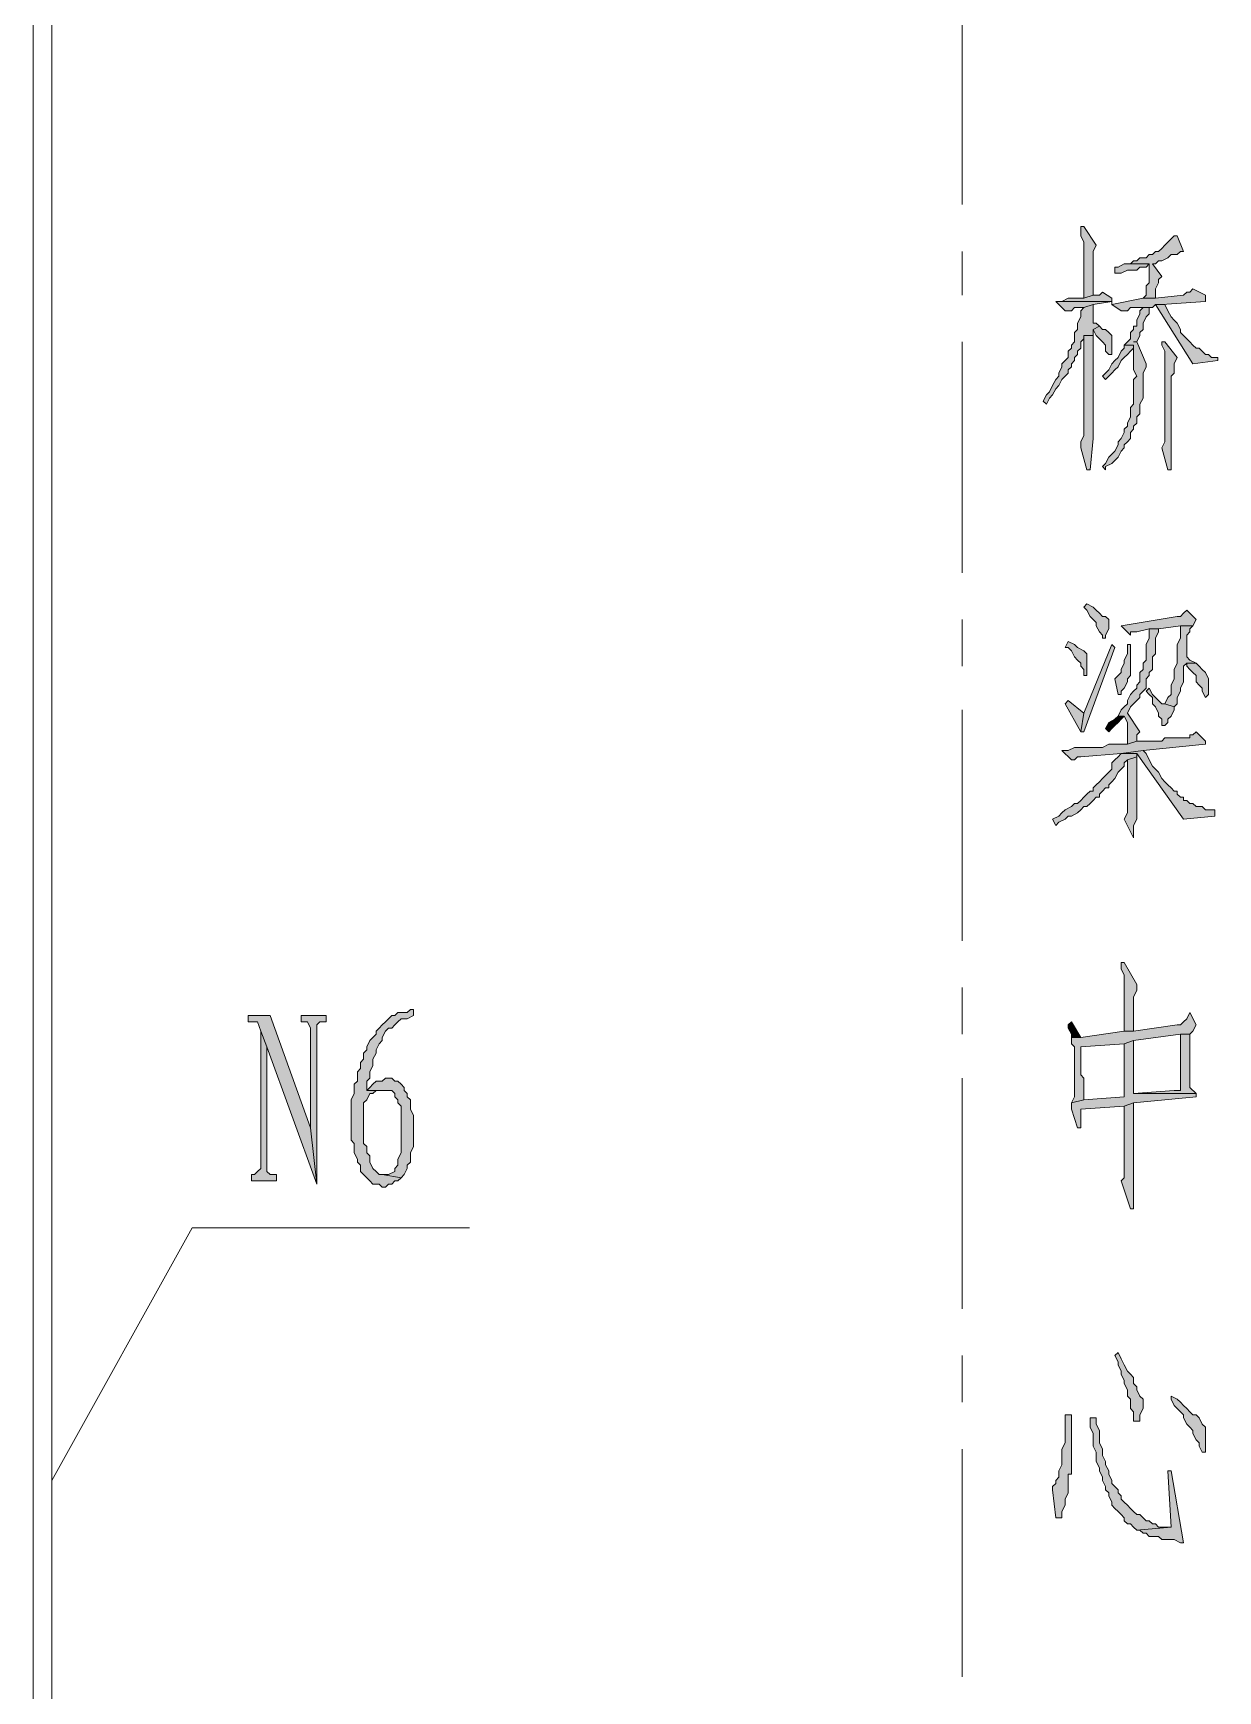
# Model space of a CAD drawing. Header units: inches. Extents: x 20 to 409, y 5 to 283.
# Drawn here: x 373.6 to 389.69, y 205.65 to 228.15 of the extents above; entities that cross this region are included whole.
import ezdxf

# ---------------------------------------------------------------- set-up
doc = ezdxf.new("R2010")
doc.units = ezdxf.units.IN
doc.header["$MEASUREMENT"] = 0
doc.layers.add('C00-00-00', color=7, linetype='Continuous')

msp = doc.modelspace()

# ---------------------------------------------------------------- hatches: boundary and pattern name
at = {"layer": 'C00-00-00'}
h = msp.add_hatch(color=0, dxfattribs=at)
h.dxf.hatch_style = 2
h.paths.add_polyline_path([(387.867, 225.527), (387.825, 225.527), (387.825, 225.4), (387.867, 225.316), (387.867, 224.554), (387.994, 224.596), (387.994, 224.808), (387.994, 224.85), (387.994, 225.189), (388.036, 225.273)])
h = msp.add_hatch(color=0, dxfattribs=at)
h.dxf.hatch_style = 2
h.paths.add_polyline_path([(389.137, 225.4), (389.095, 225.4), (389.052, 225.358), (389.01, 225.316), (388.968, 225.273), (388.925, 225.231), (388.883, 225.189), (388.841, 225.189), (388.798, 225.146), (388.756, 225.146), (388.714, 225.104), (388.629, 225.104), (388.587, 225.062), (388.544, 225.062), (388.502, 225.019), (388.417, 225.019), (388.756, 225.019), (388.756, 224.765), (388.714, 224.723), (388.714, 224.681), (388.714, 224.638), (388.714, 224.596), (388.671, 224.554), (388.841, 224.554), (388.841, 224.596), (388.841, 224.681), (388.883, 224.765), (388.883, 224.808), (388.925, 224.85), (388.798, 225.019), (388.841, 225.019), (388.883, 225.062), (388.925, 225.062), (389.01, 225.104), (389.052, 225.146), (389.137, 225.146), (389.179, 225.189), (389.222, 225.189)])
h = msp.add_hatch(color=0, dxfattribs=at)
h.dxf.hatch_style = 2
h.paths.add_polyline_path([(388.417, 225.019), (388.333, 224.977), (388.29, 224.977), (388.29, 224.892), (388.375, 224.892), (388.46, 224.935), (388.587, 224.935), (388.629, 224.977), (388.714, 224.977), (388.756, 225.019)])
h = msp.add_hatch(color=0, dxfattribs=at)
h.dxf.hatch_style = 2
h.paths.add_polyline_path([(388.121, 224.638), (388.079, 224.596), (387.994, 224.596), (387.867, 224.554), (387.655, 224.554), (387.571, 224.511), (387.486, 224.511), (388.248, 224.511), (388.248, 224.469), (388.248, 224.554)])
h = msp.add_hatch(color=0, dxfattribs=at)
h.dxf.hatch_style = 2
h.paths.add_polyline_path([(389.349, 224.681), (389.306, 224.638), (389.264, 224.638), (389.222, 224.596), (388.841, 224.554), (388.671, 224.554), (388.248, 224.469), (388.375, 224.384), (388.46, 224.384), (388.502, 224.427), (388.798, 224.427), (388.841, 224.469), (388.968, 224.469), (388.925, 224.469), (389.518, 224.511), (389.518, 224.596)])
h = msp.add_hatch(color=0, dxfattribs=at)
h.dxf.hatch_style = 2
h.paths.add_polyline_path([(387.994, 224.469), (387.867, 224.427), (387.825, 224.384), (387.825, 224.3), (387.782, 224.215), (387.782, 224.13), (387.74, 224.088), (387.74, 223.961), (387.698, 223.919), (387.698, 223.876), (387.655, 223.834), (387.655, 223.749), (387.613, 223.707), (387.571, 223.665), (387.571, 223.622), (387.528, 223.538), (387.528, 223.495), (387.486, 223.453), (387.444, 223.368), (387.401, 223.284), (387.359, 223.241), (387.317, 223.157), (387.359, 223.114), (387.401, 223.199), (387.444, 223.241), (387.486, 223.326), (387.528, 223.368), (387.571, 223.453), (387.613, 223.495), (387.655, 223.538), (387.655, 223.58), (387.698, 223.622), (387.698, 223.665), (387.74, 223.707), (387.74, 223.749), (387.782, 223.792), (387.782, 223.834), (387.825, 223.876), (387.825, 223.961), (387.867, 224.003), (387.867, 224.046), (387.994, 224.046), (387.994, 224.13), (388.079, 224.173), (388.036, 224.215), (387.994, 224.215), (387.994, 224.257)])
h = msp.add_hatch(color=0, dxfattribs=at)
h.dxf.hatch_style = 2
h.paths.add_polyline_path([(387.486, 224.511), (387.613, 224.384), (387.698, 224.384), (387.74, 224.427), (387.867, 224.427), (387.994, 224.469), (388.248, 224.511)])
h = msp.add_hatch(color=0, dxfattribs=at)
h.dxf.hatch_style = 2
h.paths.add_polyline_path([(388.798, 224.427), (388.671, 224.427), (388.629, 224.384), (388.629, 224.342), (388.587, 224.257), (388.587, 224.173), (388.544, 224.173), (388.544, 224.13), (388.502, 224.088), (388.502, 224.003), (388.46, 223.961), (388.417, 223.919), (388.544, 223.919), (388.544, 223.876), (388.544, 223.58), (388.587, 223.495), (388.544, 223.453), (388.544, 223.114), (388.502, 223.072), (388.502, 222.987), (388.502, 222.945), (388.46, 222.86), (388.46, 222.818), (388.417, 222.776), (388.417, 222.733), (388.375, 222.649), (388.333, 222.606), (388.333, 222.564), (388.29, 222.479), (388.248, 222.437), (388.206, 222.395), (388.163, 222.31), (388.121, 222.268), (388.163, 222.225), (388.163, 222.268), (388.248, 222.31), (388.29, 222.352), (388.333, 222.395), (388.375, 222.479), (388.417, 222.522), (388.417, 222.564), (388.46, 222.606), (388.502, 222.649), (388.502, 222.733), (388.544, 222.776), (388.544, 222.818), (388.587, 222.86), (388.587, 222.945), (388.629, 222.987), (388.629, 223.114), (388.671, 223.199), (388.671, 223.538), (388.714, 223.622), (388.714, 223.665), (388.587, 223.961), (388.544, 223.961), (388.587, 223.961), (388.629, 224.046), (388.629, 224.088), (388.671, 224.13), (388.671, 224.215), (388.714, 224.3), (388.756, 224.342), (388.756, 224.427)])
h = msp.add_hatch(color=0, dxfattribs=at)
h.dxf.hatch_style = 2
h.paths.add_polyline_path([(388.968, 224.469), (388.841, 224.469), (389.349, 223.665), (389.687, 223.707), (389.687, 223.749), (389.603, 223.749), (389.56, 223.792), (389.518, 223.792), (389.476, 223.834), (389.433, 223.876), (389.391, 223.876), (389.349, 223.919), (389.306, 223.961), (389.264, 224.003), (389.222, 224.046), (389.179, 224.088), (389.179, 224.13), (389.137, 224.215), (389.095, 224.257), (389.052, 224.3), (389.01, 224.384)])
h = msp.add_hatch(color=0, dxfattribs=at)
h.dxf.hatch_style = 2
h.paths.add_polyline_path([(388.079, 224.173), (387.994, 224.13), (388.036, 224.046), (388.079, 224.003), (388.121, 223.961), (388.163, 223.919), (388.163, 223.834), (388.206, 223.792), (388.248, 223.792), (388.248, 223.876), (388.248, 224.046), (388.206, 224.088), (388.163, 224.13), (388.121, 224.13)])
h = msp.add_hatch(color=0, dxfattribs=at)
h.dxf.hatch_style = 2
h.paths.add_polyline_path([(387.994, 224.046), (387.867, 224.046), (387.867, 223.961), (387.867, 222.691), (387.825, 222.606), (387.825, 222.522), (387.909, 222.225), (387.952, 222.225), (387.994, 222.649)])
h = msp.add_hatch(color=0, dxfattribs=at)
h.dxf.hatch_style = 2
h.paths.add_polyline_path([(388.417, 223.919), (388.417, 223.876), (388.375, 223.834), (388.333, 223.749), (388.29, 223.707), (388.248, 223.665), (388.206, 223.58), (388.163, 223.538), (388.121, 223.495), (388.163, 223.453), (388.206, 223.495), (388.248, 223.538), (388.29, 223.58), (388.333, 223.622), (388.375, 223.707), (388.417, 223.749), (388.46, 223.792), (388.502, 223.834), (388.544, 223.876), (388.544, 223.919)])
h = msp.add_hatch(color=0, dxfattribs=at)
h.dxf.hatch_style = 2
h.paths.add_polyline_path([(388.968, 223.961), (388.925, 223.961), (388.925, 223.919), (388.968, 223.834), (388.968, 222.606), (388.925, 222.522), (389.01, 222.225), (389.052, 222.225), (389.052, 222.606), (389.052, 223.495), (389.095, 223.538), (389.095, 223.665), (389.137, 223.749)])
h = msp.add_hatch(color=0, dxfattribs=at)
h.dxf.hatch_style = 2
h.paths.add_polyline_path([(387.909, 220.405), (387.867, 220.363), (387.909, 220.32), (387.952, 220.236), (387.994, 220.193), (388.036, 220.151), (388.036, 220.109), (388.079, 220.024), (388.121, 219.982), (388.121, 219.939), (388.163, 219.939), (388.163, 219.982), (388.206, 220.066), (388.206, 220.193), (388.163, 220.236), (388.121, 220.236), (388.079, 220.278), (388.036, 220.32), (387.994, 220.363)])
h = msp.add_hatch(color=0, dxfattribs=at)
h.dxf.hatch_style = 2
h.paths.add_polyline_path([(389.264, 220.32), (389.222, 220.278), (389.179, 220.236), (389.137, 220.236), (388.375, 220.109), (388.502, 219.982), (388.502, 220.024), (388.544, 220.024), (388.587, 220.024), (388.756, 220.066), (388.883, 220.066), (389.179, 220.109), (389.349, 220.109), (389.391, 220.193)])
h = msp.add_hatch(color=0, dxfattribs=at)
h.dxf.hatch_style = 2
h.paths.add_polyline_path([(388.883, 220.066), (388.756, 220.066), (388.756, 219.982), (388.756, 219.939), (388.714, 219.855), (388.714, 219.643), (388.671, 219.601), (388.671, 219.516), (388.629, 219.474), (388.629, 219.347), (388.587, 219.304), (388.587, 219.262), (388.544, 219.22), (388.502, 219.177), (388.46, 219.093), (388.46, 219.05), (388.417, 219.008), (388.375, 218.966), (388.333, 218.881), (388.417, 218.881), (388.46, 218.796), (388.46, 218.754), (388.46, 218.5), (388.587, 218.542), (388.587, 218.627), (388.629, 218.669), (388.46, 218.923), (388.502, 219.008), (388.544, 219.05), (388.587, 219.093), (388.629, 219.135), (388.629, 219.177), (388.671, 219.22), (388.714, 219.262), (388.714, 219.389), (388.756, 219.431), (388.756, 219.474), (388.798, 219.516), (388.798, 219.685), (388.841, 219.728), (388.841, 219.939), (388.883, 220.024)])
h = msp.add_hatch(color=0, dxfattribs=at)
h.dxf.hatch_style = 2
h.paths.add_polyline_path([(389.349, 220.109), (389.179, 220.109), (389.179, 220.066), (389.179, 219.939), (389.137, 219.855), (389.137, 219.601), (389.095, 219.516), (389.095, 219.389), (389.052, 219.304), (389.052, 219.177), (389.01, 219.135), (388.968, 219.05), (389.095, 219.008), (389.137, 219.05), (389.137, 219.135), (389.179, 219.22), (389.179, 219.262), (389.222, 219.347), (389.222, 219.558), (389.264, 219.601), (389.391, 219.601), (389.306, 219.643), (389.264, 219.685), (389.264, 219.982), (389.306, 220.024), (389.306, 220.066)])
h = msp.add_hatch(color=0, dxfattribs=at)
h.dxf.hatch_style = 2
h.paths.add_polyline_path([(387.655, 219.897), (387.613, 219.812), (387.655, 219.812), (387.698, 219.77), (387.74, 219.685), (387.782, 219.643), (387.825, 219.601), (387.825, 219.558), (387.867, 219.516), (387.867, 219.431), (387.909, 219.431), (387.909, 219.728), (387.867, 219.77), (387.782, 219.812), (387.74, 219.855)])
h = msp.add_hatch(color=0, dxfattribs=at)
h.dxf.hatch_style = 2
h.paths.add_polyline_path([(388.248, 219.855), (387.867, 218.923), (387.825, 218.669), (387.867, 218.669), (388.29, 219.812)])
h = msp.add_hatch(color=0, dxfattribs=at)
h.dxf.hatch_style = 2
h.paths.add_polyline_path([(388.502, 219.855), (388.46, 219.855), (388.46, 219.812), (388.46, 219.728), (388.417, 219.643), (388.417, 219.601), (388.375, 219.516), (388.375, 219.474), (388.333, 219.431), (388.29, 219.389), (388.333, 219.177), (388.375, 219.177), (388.375, 219.22), (388.417, 219.262), (388.46, 219.347), (388.46, 219.389), (388.502, 219.431)])
h = msp.add_hatch(color=0, dxfattribs=at)
h.dxf.hatch_style = 2
h.paths.add_polyline_path([(389.391, 219.601), (389.264, 219.601), (389.264, 219.558), (389.306, 219.516), (389.349, 219.474), (389.391, 219.431), (389.391, 219.347), (389.433, 219.304), (389.476, 219.262), (389.476, 219.22), (389.518, 219.135), (389.56, 219.177), (389.56, 219.389), (389.518, 219.474), (389.476, 219.516), (389.433, 219.558)])
h = msp.add_hatch(color=0, dxfattribs=at)
h.dxf.hatch_style = 2
h.paths.add_polyline_path([(388.756, 219.262), (388.714, 219.22), (388.756, 219.177), (388.798, 219.135), (388.798, 219.05), (388.841, 219.008), (388.883, 218.923), (388.883, 218.881), (388.925, 218.839), (388.925, 218.754), (388.968, 218.754), (389.01, 218.796), (389.01, 218.839), (389.052, 218.881), (389.095, 218.966), (389.095, 219.008), (388.968, 219.05), (388.925, 219.05), (388.883, 219.093), (388.841, 219.135), (388.798, 219.177)])
h = msp.add_hatch(color=0, dxfattribs=at)
h.dxf.hatch_style = 2
h.paths.add_polyline_path([(387.655, 219.093), (387.613, 219.05), (387.825, 218.669), (387.867, 218.923)])
h = msp.add_hatch(color=0, dxfattribs=at)
h.dxf.hatch_style = 2
h.paths.add_polyline_path([(388.333, 218.881), (388.29, 218.839), (388.206, 218.796), (388.163, 218.712), (388.206, 218.669), (388.248, 218.712), (388.29, 218.754), (388.333, 218.796), (388.375, 218.839), (388.417, 218.881)])
h = msp.add_hatch(color=0, dxfattribs=at)
h.dxf.hatch_style = 2
h.paths.add_polyline_path([(389.391, 218.669), (389.349, 218.627), (389.306, 218.627), (389.306, 218.585), (388.968, 218.585), (388.925, 218.542), (388.587, 218.542), (388.46, 218.5), (388.417, 218.5), (388.206, 218.5), (388.121, 218.458), (387.74, 218.458), (387.655, 218.415), (387.571, 218.415), (387.698, 218.288), (387.74, 218.288), (387.782, 218.331), (387.825, 218.331), (388.375, 218.373), (388.671, 218.415), (389.518, 218.5), (389.518, 218.542)])
h = msp.add_hatch(color=0, dxfattribs=at)
h.dxf.hatch_style = 2
h.paths.add_polyline_path([(388.375, 218.373), (388.333, 218.331), (388.29, 218.288), (388.248, 218.246), (388.248, 218.161), (388.206, 218.119), (388.163, 218.077), (388.121, 218.034), (388.079, 217.992), (388.036, 217.95), (387.994, 217.907), (387.994, 217.865), (387.952, 217.865), (387.909, 217.823), (387.867, 217.78), (387.825, 217.738), (387.782, 217.696), (387.74, 217.696), (387.698, 217.653), (387.613, 217.611), (387.571, 217.569), (387.528, 217.526), (387.444, 217.484), (387.486, 217.399), (387.528, 217.442), (387.613, 217.484), (387.655, 217.526), (387.698, 217.526), (387.782, 217.569), (387.825, 217.611), (387.867, 217.653), (387.909, 217.653), (387.952, 217.696), (387.994, 217.738), (388.036, 217.78), (388.079, 217.78), (388.079, 217.823), (388.121, 217.865), (388.163, 217.907), (388.206, 217.907), (388.206, 217.95), (388.248, 217.992), (388.29, 218.034), (388.333, 218.119), (388.375, 218.161), (388.417, 218.204), (388.417, 218.246), (388.46, 218.288), (388.587, 218.331), (388.587, 218.373)])
h = msp.add_hatch(color=0, dxfattribs=at)
h.dxf.hatch_style = 2
h.paths.add_polyline_path([(388.671, 218.415), (388.375, 218.373), (388.587, 218.373), (389.222, 217.484), (389.645, 217.526), (389.645, 217.611), (389.56, 217.611), (389.518, 217.611), (389.476, 217.653), (389.391, 217.653), (389.349, 217.696), (389.306, 217.696), (389.264, 217.738), (389.222, 217.738), (389.222, 217.78), (389.179, 217.78), (389.137, 217.823), (389.137, 217.865), (389.095, 217.865), (389.052, 217.907), (389.01, 217.95), (388.968, 217.992), (388.925, 218.034), (388.883, 218.119), (388.841, 218.161), (388.798, 218.204), (388.756, 218.288), (388.714, 218.373)])
h = msp.add_hatch(color=0, dxfattribs=at)
h.dxf.hatch_style = 2
h.paths.add_polyline_path([(388.587, 218.331), (388.46, 218.288), (388.46, 217.569), (388.417, 217.484), (388.544, 217.23), (388.544, 217.399), (388.587, 217.484), (388.587, 217.738), (388.587, 217.823)])
h = msp.add_hatch(color=0, dxfattribs=at)
h.dxf.hatch_style = 2
h.paths.add_polyline_path([(388.417, 215.537), (388.375, 215.537), (388.375, 215.452), (388.417, 215.367), (388.417, 214.605), (388.544, 214.605), (388.544, 214.817), (388.544, 214.859), (388.544, 215.071), (388.587, 215.156), (388.587, 215.24)])
h = msp.add_hatch(color=0, dxfattribs=at)
h.dxf.hatch_style = 2
h.paths.add_polyline_path([(378.765, 214.902), (378.723, 214.902), (378.681, 214.859), (378.554, 214.859), (378.511, 214.817), (378.469, 214.817), (378.427, 214.775), (378.384, 214.732), (378.342, 214.69), (378.3, 214.648), (378.257, 214.605), (378.257, 214.563), (378.215, 214.521), (378.173, 214.478), (378.13, 214.394), (378.13, 214.351), (378.088, 214.309), (378.088, 214.224), (378.046, 214.182), (378.046, 214.097), (378.003, 214.055), (378.003, 213.928), (377.961, 213.886), (377.961, 213.801), (377.961, 213.759), (377.919, 213.674), (377.919, 213.124), (377.961, 213.081), (377.961, 212.954), (378.003, 212.87), (378.003, 212.827), (378.046, 212.785), (378.046, 212.7), (378.088, 212.658), (378.13, 212.616), (378.173, 212.573), (378.215, 212.531), (378.3, 212.531), (378.342, 212.489), (378.384, 212.489), (378.427, 212.531), (378.469, 212.531), (378.511, 212.573), (378.554, 212.573), (378.596, 212.616), (378.342, 212.658), (378.3, 212.658), (378.257, 212.7), (378.215, 212.743), (378.173, 212.827), (378.173, 212.912), (378.13, 212.954), (378.13, 213.039), (378.088, 213.081), (378.088, 213.632), (378.13, 213.674), (378.173, 213.759), (378.215, 213.759), (378.257, 213.801), (378.427, 213.801), (378.13, 213.801), (378.13, 213.928), (378.173, 213.97), (378.173, 214.055), (378.215, 214.14), (378.215, 214.224), (378.257, 214.309), (378.257, 214.351), (378.3, 214.436), (378.342, 214.478), (378.342, 214.521), (378.384, 214.605), (378.427, 214.648), (378.469, 214.648), (378.511, 214.69), (378.554, 214.732), (378.596, 214.775), (378.681, 214.775), (378.765, 214.817)])
h = msp.add_hatch(color=0, dxfattribs=at)
h.dxf.hatch_style = 2
h.paths.add_polyline_path([(376.818, 214.817), (376.522, 214.817), (376.522, 214.732), (376.649, 214.732), (376.691, 214.605), (376.776, 214.394), (377.453, 212.531), (377.368, 213.293)])
h = msp.add_hatch(color=0, dxfattribs=at)
h.dxf.hatch_style = 2
h.paths.add_polyline_path([(377.58, 214.817), (377.241, 214.817), (377.241, 214.732), (377.326, 214.732), (377.368, 214.648), (377.368, 213.293), (377.453, 212.531), (377.453, 214.69), (377.495, 214.732), (377.58, 214.732)])
h = msp.add_hatch(color=0, dxfattribs=at)
h.dxf.hatch_style = 2
h.paths.add_polyline_path([(387.698, 214.732), (387.655, 214.69), (387.655, 214.648), (387.698, 214.563), (387.698, 214.521), (387.825, 214.521)])
h = msp.add_hatch(color=0, dxfattribs=at)
h.dxf.hatch_style = 2
h.paths.add_polyline_path([(389.306, 214.859), (389.264, 214.775), (389.222, 214.732), (389.179, 214.69), (389.137, 214.69), (388.544, 214.605), (388.417, 214.605), (387.825, 214.521), (387.698, 214.521), (387.698, 214.436), (387.74, 214.394), (387.74, 213.716), (387.698, 213.632), (387.867, 213.674), (387.867, 213.716), (387.867, 213.97), (387.825, 214.013), (387.825, 214.394), (388.417, 214.436), (388.544, 214.478), (389.179, 214.563), (389.306, 214.563), (389.349, 214.605), (389.391, 214.69)])
h = msp.add_hatch(color=0, dxfattribs=at)
h.dxf.hatch_style = 2
h.paths.add_polyline_path([(376.691, 214.605), (376.691, 212.743), (376.649, 212.7), (376.606, 212.658), (376.564, 212.658), (376.564, 212.573), (376.903, 212.573), (376.903, 212.658), (376.818, 212.658), (376.776, 212.7), (376.776, 214.394)])
h = msp.add_hatch(color=0, dxfattribs=at)
h.dxf.hatch_style = 2
h.paths.add_polyline_path([(388.544, 214.478), (388.417, 214.436), (388.417, 213.716), (387.867, 213.674), (387.698, 213.632), (387.698, 213.547), (387.782, 213.293), (387.825, 213.293), (387.825, 213.378), (387.825, 213.547), (388.417, 213.589), (388.544, 213.632), (389.391, 213.716), (389.391, 213.759), (388.544, 213.759), (388.544, 213.928), (388.544, 214.013)])
h = msp.add_hatch(color=0, dxfattribs=at)
h.dxf.hatch_style = 2
h.paths.add_polyline_path([(389.306, 214.563), (389.179, 214.563), (389.179, 213.801), (389.095, 213.801), (388.544, 213.759), (389.391, 213.759), (389.306, 213.843)])
h = msp.add_hatch(color=0, dxfattribs=at)
h.dxf.hatch_style = 2
h.paths.add_polyline_path([(378.469, 213.97), (378.384, 213.97), (378.342, 213.928), (378.257, 213.928), (378.215, 213.886), (378.173, 213.843), (378.13, 213.801), (378.469, 213.801), (378.511, 213.759), (378.511, 213.716), (378.554, 213.674), (378.554, 213.632), (378.596, 213.589), (378.596, 212.954), (378.554, 212.87), (378.554, 212.827), (378.554, 212.785), (378.511, 212.743), (378.511, 212.7), (378.427, 212.658), (378.342, 212.658), (378.596, 212.616), (378.638, 212.658), (378.681, 212.743), (378.681, 212.785), (378.723, 212.827), (378.723, 212.954), (378.765, 213.039), (378.765, 213.462), (378.723, 213.547), (378.723, 213.674), (378.681, 213.716), (378.681, 213.759), (378.638, 213.801), (378.638, 213.843), (378.596, 213.886), (378.554, 213.928), (378.511, 213.928)])
h = msp.add_hatch(color=0, dxfattribs=at)
h.dxf.hatch_style = 2
h.paths.add_polyline_path([(388.544, 213.632), (388.417, 213.589), (388.417, 212.616), (388.375, 212.573), (388.502, 212.192), (388.544, 212.192), (388.544, 212.658), (388.544, 212.827), (388.544, 212.954)])
h = msp.add_hatch(color=0, dxfattribs=at)
h.dxf.hatch_style = 2
h.paths.add_polyline_path([(388.333, 210.245), (388.29, 210.203), (388.333, 210.118), (388.333, 210.076), (388.375, 209.991), (388.375, 209.949), (388.417, 209.864), (388.417, 209.822), (388.46, 209.737), (388.46, 209.652), (388.502, 209.61), (388.502, 209.483), (388.544, 209.441), (388.544, 209.314), (388.587, 209.314), (388.629, 209.314), (388.629, 209.398), (388.671, 209.483), (388.671, 209.61), (388.629, 209.652), (388.587, 209.737), (388.587, 209.779), (388.544, 209.822), (388.544, 209.906), (388.502, 209.949), (388.46, 209.991), (388.417, 210.076), (388.375, 210.16)])
h = msp.add_hatch(color=0, dxfattribs=at)
h.dxf.hatch_style = 2
h.paths.add_polyline_path([(389.052, 209.652), (389.052, 209.61), (389.095, 209.525), (389.137, 209.483), (389.179, 209.441), (389.222, 209.398), (389.222, 209.356), (389.264, 209.271), (389.306, 209.229), (389.349, 209.187), (389.349, 209.144), (389.391, 209.06), (389.433, 209.017), (389.433, 208.975), (389.476, 208.89), (389.518, 208.89), (389.518, 208.933), (389.518, 209.229), (389.476, 209.271), (389.433, 209.356), (389.391, 209.398), (389.349, 209.398), (389.306, 209.441), (389.264, 209.483), (389.222, 209.525), (389.179, 209.568), (389.137, 209.61)])
h = msp.add_hatch(color=0, dxfattribs=at)
h.dxf.hatch_style = 2
h.paths.add_polyline_path([(387.698, 209.398), (387.613, 209.398), (387.613, 209.314), (387.613, 209.017), (387.571, 208.933), (387.571, 208.721), (387.528, 208.636), (387.528, 208.552), (387.486, 208.509), (387.486, 208.467), (387.444, 208.425), (387.444, 208.382), (387.486, 208.001), (387.571, 208.001), (387.571, 208.086), (387.613, 208.171), (387.613, 208.255), (387.655, 208.34), (387.655, 208.382), (387.655, 208.425), (387.655, 208.594), (387.698, 208.594)])
h = msp.add_hatch(color=0, dxfattribs=at)
h.dxf.hatch_style = 2
h.paths.add_polyline_path([(388.036, 209.356), (387.952, 209.356), (387.952, 209.314), (387.952, 209.229), (387.994, 209.144), (387.994, 208.975), (388.036, 208.89), (388.036, 208.763), (388.079, 208.679), (388.079, 208.636), (388.121, 208.552), (388.121, 208.509), (388.163, 208.425), (388.163, 208.382), (388.206, 208.34), (388.206, 208.298), (388.248, 208.213), (388.248, 208.171), (388.29, 208.128), (388.333, 208.086), (388.375, 208.044), (388.417, 208.001), (388.417, 207.959), (388.46, 207.917), (388.502, 207.917), (388.544, 207.874), (388.587, 207.832), (389.052, 207.874), (388.883, 207.874), (388.841, 207.917), (388.798, 207.917), (388.756, 207.959), (388.714, 207.959), (388.671, 208.001), (388.629, 208.044), (388.587, 208.044), (388.544, 208.086), (388.502, 208.128), (388.46, 208.171), (388.417, 208.213), (388.375, 208.255), (388.375, 208.298), (388.333, 208.34), (388.333, 208.382), (388.29, 208.425), (388.248, 208.467), (388.248, 208.509), (388.206, 208.594), (388.206, 208.636), (388.163, 208.721), (388.163, 208.763), (388.121, 208.848), (388.121, 208.933), (388.079, 209.017), (388.079, 209.187), (388.036, 209.271)])
h = msp.add_hatch(color=0, dxfattribs=at)
h.dxf.hatch_style = 2
h.paths.add_polyline_path([(389.01, 208.636), (389.052, 207.874), (388.587, 207.832), (388.629, 207.832), (388.671, 207.79), (388.714, 207.79), (388.756, 207.747), (388.883, 207.747), (388.925, 207.705), (389.095, 207.705), (389.179, 207.663), (389.222, 207.663), (389.052, 208.636)])

# ---------------------------------------------------------------- linework, layer by layer
at = {"layer": 'C00-00-00', "color": 0, "lineweight": 0}
for points in [[(373.601, 238.016), (373.601, 179.003)], [(373.855, 238.016), (373.855, 179.003)], [(386.216, 228.956), (386.216, 225.824)], [(386.216, 225.189), (386.216, 224.596)], [(386.216, 223.961), (386.216, 220.828)], [(386.216, 220.193), (386.216, 219.558)], [(386.216, 218.966), (386.216, 215.833)], [(386.216, 215.198), (386.216, 214.563)], [(386.216, 213.97), (386.216, 210.838)], [(379.527, 211.938), (375.76, 211.938), (373.855, 208.509)], [(386.216, 210.203), (386.216, 209.568)], [(386.216, 208.933), (386.216, 205.842)]]:
    msp.add_lwpolyline(points, dxfattribs=at)
for points in [[(387.867, 225.527), (387.825, 225.527), (387.825, 225.4), (387.867, 225.316), (387.867, 224.554), (387.994, 224.596), (387.994, 224.808), (387.994, 224.85), (387.994, 225.189), (388.036, 225.273)], [(389.137, 225.4), (389.095, 225.4), (389.052, 225.358), (389.01, 225.316), (388.968, 225.273), (388.925, 225.231), (388.883, 225.189), (388.841, 225.189), (388.798, 225.146), (388.756, 225.146), (388.714, 225.104), (388.629, 225.104), (388.587, 225.062), (388.544, 225.062), (388.502, 225.019), (388.417, 225.019), (388.756, 225.019), (388.756, 224.765), (388.714, 224.723), (388.714, 224.681), (388.714, 224.638), (388.714, 224.596), (388.671, 224.554), (388.841, 224.554), (388.841, 224.596), (388.841, 224.681), (388.883, 224.765), (388.883, 224.808), (388.925, 224.85), (388.798, 225.019), (388.841, 225.019), (388.883, 225.062), (388.925, 225.062), (389.01, 225.104), (389.052, 225.146), (389.137, 225.146), (389.179, 225.189), (389.222, 225.189)], [(388.417, 225.019), (388.333, 224.977), (388.29, 224.977), (388.29, 224.892), (388.375, 224.892), (388.46, 224.935), (388.587, 224.935), (388.629, 224.977), (388.714, 224.977), (388.756, 225.019)], [(388.121, 224.638), (388.079, 224.596), (387.994, 224.596), (387.867, 224.554), (387.655, 224.554), (387.571, 224.511), (387.486, 224.511), (388.248, 224.511), (388.248, 224.469), (388.248, 224.554)], [(389.349, 224.681), (389.306, 224.638), (389.264, 224.638), (389.222, 224.596), (388.841, 224.554), (388.671, 224.554), (388.248, 224.469), (388.375, 224.384), (388.46, 224.384), (388.502, 224.427), (388.798, 224.427), (388.841, 224.469), (388.968, 224.469), (388.925, 224.469), (389.518, 224.511), (389.518, 224.596)], [(387.994, 224.469), (387.867, 224.427), (387.825, 224.384), (387.825, 224.3), (387.782, 224.215), (387.782, 224.13), (387.74, 224.088), (387.74, 223.961), (387.698, 223.919), (387.698, 223.876), (387.655, 223.834), (387.655, 223.749), (387.613, 223.707), (387.571, 223.665), (387.571, 223.622), (387.528, 223.538), (387.528, 223.495), (387.486, 223.453), (387.444, 223.368), (387.401, 223.284), (387.359, 223.241), (387.317, 223.157), (387.359, 223.114), (387.401, 223.199), (387.444, 223.241), (387.486, 223.326), (387.528, 223.368), (387.571, 223.453), (387.613, 223.495), (387.655, 223.538), (387.655, 223.58), (387.698, 223.622), (387.698, 223.665), (387.74, 223.707), (387.74, 223.749), (387.782, 223.792), (387.782, 223.834), (387.825, 223.876), (387.825, 223.961), (387.867, 224.003), (387.867, 224.046), (387.994, 224.046), (387.994, 224.13), (388.079, 224.173), (388.036, 224.215), (387.994, 224.215), (387.994, 224.257)], [(387.486, 224.511), (387.613, 224.384), (387.698, 224.384), (387.74, 224.427), (387.867, 224.427), (387.994, 224.469), (388.248, 224.511)], [(388.798, 224.427), (388.671, 224.427), (388.629, 224.384), (388.629, 224.342), (388.587, 224.257), (388.587, 224.173), (388.544, 224.173), (388.544, 224.13), (388.502, 224.088), (388.502, 224.003), (388.46, 223.961), (388.417, 223.919), (388.544, 223.919), (388.544, 223.876), (388.544, 223.58), (388.587, 223.495), (388.544, 223.453), (388.544, 223.114), (388.502, 223.072), (388.502, 222.987), (388.502, 222.945), (388.46, 222.86), (388.46, 222.818), (388.417, 222.776), (388.417, 222.733), (388.375, 222.649), (388.333, 222.606), (388.333, 222.564), (388.29, 222.479), (388.248, 222.437), (388.206, 222.395), (388.163, 222.31), (388.121, 222.268), (388.163, 222.225), (388.163, 222.268), (388.248, 222.31), (388.29, 222.352), (388.333, 222.395), (388.375, 222.479), (388.417, 222.522), (388.417, 222.564), (388.46, 222.606), (388.502, 222.649), (388.502, 222.733), (388.544, 222.776), (388.544, 222.818), (388.587, 222.86), (388.587, 222.945), (388.629, 222.987), (388.629, 223.114), (388.671, 223.199), (388.671, 223.538), (388.714, 223.622), (388.714, 223.665), (388.587, 223.961), (388.544, 223.961), (388.587, 223.961), (388.629, 224.046), (388.629, 224.088), (388.671, 224.13), (388.671, 224.215), (388.714, 224.3), (388.756, 224.342), (388.756, 224.427)], [(388.968, 224.469), (388.841, 224.469), (389.349, 223.665), (389.687, 223.707), (389.687, 223.749), (389.603, 223.749), (389.56, 223.792), (389.518, 223.792), (389.476, 223.834), (389.433, 223.876), (389.391, 223.876), (389.349, 223.919), (389.306, 223.961), (389.264, 224.003), (389.222, 224.046), (389.179, 224.088), (389.179, 224.13), (389.137, 224.215), (389.095, 224.257), (389.052, 224.3), (389.01, 224.384)], [(388.079, 224.173), (387.994, 224.13), (388.036, 224.046), (388.079, 224.003), (388.121, 223.961), (388.163, 223.919), (388.163, 223.834), (388.206, 223.792), (388.248, 223.792), (388.248, 223.876), (388.248, 224.046), (388.206, 224.088), (388.163, 224.13), (388.121, 224.13)], [(387.994, 224.046), (387.867, 224.046), (387.867, 223.961), (387.867, 222.691), (387.825, 222.606), (387.825, 222.522), (387.909, 222.225), (387.952, 222.225), (387.994, 222.649)], [(388.417, 223.919), (388.417, 223.876), (388.375, 223.834), (388.333, 223.749), (388.29, 223.707), (388.248, 223.665), (388.206, 223.58), (388.163, 223.538), (388.121, 223.495), (388.163, 223.453), (388.206, 223.495), (388.248, 223.538), (388.29, 223.58), (388.333, 223.622), (388.375, 223.707), (388.417, 223.749), (388.46, 223.792), (388.502, 223.834), (388.544, 223.876), (388.544, 223.919)], [(388.968, 223.961), (388.925, 223.961), (388.925, 223.919), (388.968, 223.834), (388.968, 222.606), (388.925, 222.522), (389.01, 222.225), (389.052, 222.225), (389.052, 222.606), (389.052, 223.495), (389.095, 223.538), (389.095, 223.665), (389.137, 223.749)], [(387.909, 220.405), (387.867, 220.363), (387.909, 220.32), (387.952, 220.236), (387.994, 220.193), (388.036, 220.151), (388.036, 220.109), (388.079, 220.024), (388.121, 219.982), (388.121, 219.939), (388.163, 219.939), (388.163, 219.982), (388.206, 220.066), (388.206, 220.193), (388.163, 220.236), (388.121, 220.236), (388.079, 220.278), (388.036, 220.32), (387.994, 220.363)], [(389.264, 220.32), (389.222, 220.278), (389.179, 220.236), (389.137, 220.236), (388.375, 220.109), (388.502, 219.982), (388.502, 220.024), (388.544, 220.024), (388.587, 220.024), (388.756, 220.066), (388.883, 220.066), (389.179, 220.109), (389.349, 220.109), (389.391, 220.193)], [(388.883, 220.066), (388.756, 220.066), (388.756, 219.982), (388.756, 219.939), (388.714, 219.855), (388.714, 219.643), (388.671, 219.601), (388.671, 219.516), (388.629, 219.474), (388.629, 219.347), (388.587, 219.304), (388.587, 219.262), (388.544, 219.22), (388.502, 219.177), (388.46, 219.093), (388.46, 219.05), (388.417, 219.008), (388.375, 218.966), (388.333, 218.881), (388.417, 218.881), (388.46, 218.796), (388.46, 218.754), (388.46, 218.5), (388.587, 218.542), (388.587, 218.627), (388.629, 218.669), (388.46, 218.923), (388.502, 219.008), (388.544, 219.05), (388.587, 219.093), (388.629, 219.135), (388.629, 219.177), (388.671, 219.22), (388.714, 219.262), (388.714, 219.389), (388.756, 219.431), (388.756, 219.474), (388.798, 219.516), (388.798, 219.685), (388.841, 219.728), (388.841, 219.939), (388.883, 220.024)], [(389.349, 220.109), (389.179, 220.109), (389.179, 220.066), (389.179, 219.939), (389.137, 219.855), (389.137, 219.601), (389.095, 219.516), (389.095, 219.389), (389.052, 219.304), (389.052, 219.177), (389.01, 219.135), (388.968, 219.05), (389.095, 219.008), (389.137, 219.05), (389.137, 219.135), (389.179, 219.22), (389.179, 219.262), (389.222, 219.347), (389.222, 219.558), (389.264, 219.601), (389.391, 219.601), (389.306, 219.643), (389.264, 219.685), (389.264, 219.982), (389.306, 220.024), (389.306, 220.066)], [(387.655, 219.897), (387.613, 219.812), (387.655, 219.812), (387.698, 219.77), (387.74, 219.685), (387.782, 219.643), (387.825, 219.601), (387.825, 219.558), (387.867, 219.516), (387.867, 219.431), (387.909, 219.431), (387.909, 219.728), (387.867, 219.77), (387.782, 219.812), (387.74, 219.855)], [(388.248, 219.855), (387.867, 218.923), (387.825, 218.669), (387.867, 218.669), (388.29, 219.812)], [(388.502, 219.855), (388.46, 219.855), (388.46, 219.812), (388.46, 219.728), (388.417, 219.643), (388.417, 219.601), (388.375, 219.516), (388.375, 219.474), (388.333, 219.431), (388.29, 219.389), (388.333, 219.177), (388.375, 219.177), (388.375, 219.22), (388.417, 219.262), (388.46, 219.347), (388.46, 219.389), (388.502, 219.431)], [(389.391, 219.601), (389.264, 219.601), (389.264, 219.558), (389.306, 219.516), (389.349, 219.474), (389.391, 219.431), (389.391, 219.347), (389.433, 219.304), (389.476, 219.262), (389.476, 219.22), (389.518, 219.135), (389.56, 219.177), (389.56, 219.389), (389.518, 219.474), (389.476, 219.516), (389.433, 219.558)], [(388.756, 219.262), (388.714, 219.22), (388.756, 219.177), (388.798, 219.135), (388.798, 219.05), (388.841, 219.008), (388.883, 218.923), (388.883, 218.881), (388.925, 218.839), (388.925, 218.754), (388.968, 218.754), (389.01, 218.796), (389.01, 218.839), (389.052, 218.881), (389.095, 218.966), (389.095, 219.008), (388.968, 219.05), (388.925, 219.05), (388.883, 219.093), (388.841, 219.135), (388.798, 219.177)], [(387.655, 219.093), (387.613, 219.05), (387.825, 218.669), (387.867, 218.923)], [(388.333, 218.881), (388.29, 218.839), (388.206, 218.796), (388.163, 218.712), (388.206, 218.669), (388.248, 218.712), (388.29, 218.754), (388.333, 218.796), (388.375, 218.839), (388.417, 218.881)], [(389.391, 218.669), (389.349, 218.627), (389.306, 218.627), (389.306, 218.585), (388.968, 218.585), (388.925, 218.542), (388.587, 218.542), (388.46, 218.5), (388.417, 218.5), (388.206, 218.5), (388.121, 218.458), (387.74, 218.458), (387.655, 218.415), (387.571, 218.415), (387.698, 218.288), (387.74, 218.288), (387.782, 218.331), (387.825, 218.331), (388.375, 218.373), (388.671, 218.415), (389.518, 218.5), (389.518, 218.542)], [(388.375, 218.373), (388.333, 218.331), (388.29, 218.288), (388.248, 218.246), (388.248, 218.161), (388.206, 218.119), (388.163, 218.077), (388.121, 218.034), (388.079, 217.992), (388.036, 217.95), (387.994, 217.907), (387.994, 217.865), (387.952, 217.865), (387.909, 217.823), (387.867, 217.78), (387.825, 217.738), (387.782, 217.696), (387.74, 217.696), (387.698, 217.653), (387.613, 217.611), (387.571, 217.569), (387.528, 217.526), (387.444, 217.484), (387.486, 217.399), (387.528, 217.442), (387.613, 217.484), (387.655, 217.526), (387.698, 217.526), (387.782, 217.569), (387.825, 217.611), (387.867, 217.653), (387.909, 217.653), (387.952, 217.696), (387.994, 217.738), (388.036, 217.78), (388.079, 217.78), (388.079, 217.823), (388.121, 217.865), (388.163, 217.907), (388.206, 217.907), (388.206, 217.95), (388.248, 217.992), (388.29, 218.034), (388.333, 218.119), (388.375, 218.161), (388.417, 218.204), (388.417, 218.246), (388.46, 218.288), (388.587, 218.331), (388.587, 218.373)], [(388.671, 218.415), (388.375, 218.373), (388.587, 218.373), (389.222, 217.484), (389.645, 217.526), (389.645, 217.611), (389.56, 217.611), (389.518, 217.611), (389.476, 217.653), (389.391, 217.653), (389.349, 217.696), (389.306, 217.696), (389.264, 217.738), (389.222, 217.738), (389.222, 217.78), (389.179, 217.78), (389.137, 217.823), (389.137, 217.865), (389.095, 217.865), (389.052, 217.907), (389.01, 217.95), (388.968, 217.992), (388.925, 218.034), (388.883, 218.119), (388.841, 218.161), (388.798, 218.204), (388.756, 218.288), (388.714, 218.373)], [(388.587, 218.331), (388.46, 218.288), (388.46, 217.569), (388.417, 217.484), (388.544, 217.23), (388.544, 217.399), (388.587, 217.484), (388.587, 217.738), (388.587, 217.823)], [(388.417, 215.537), (388.375, 215.537), (388.375, 215.452), (388.417, 215.367), (388.417, 214.605), (388.544, 214.605), (388.544, 214.817), (388.544, 214.859), (388.544, 215.071), (388.587, 215.156), (388.587, 215.24)], [(378.765, 214.902), (378.723, 214.902), (378.681, 214.859), (378.554, 214.859), (378.511, 214.817), (378.469, 214.817), (378.427, 214.775), (378.384, 214.732), (378.342, 214.69), (378.3, 214.648), (378.257, 214.605), (378.257, 214.563), (378.215, 214.521), (378.173, 214.478), (378.13, 214.394), (378.13, 214.351), (378.088, 214.309), (378.088, 214.224), (378.046, 214.182), (378.046, 214.097), (378.003, 214.055), (378.003, 213.928), (377.961, 213.886), (377.961, 213.801), (377.961, 213.759), (377.919, 213.674), (377.919, 213.124), (377.961, 213.081), (377.961, 212.954), (378.003, 212.87), (378.003, 212.827), (378.046, 212.785), (378.046, 212.7), (378.088, 212.658), (378.13, 212.616), (378.173, 212.573), (378.215, 212.531), (378.3, 212.531), (378.342, 212.489), (378.384, 212.489), (378.427, 212.531), (378.469, 212.531), (378.511, 212.573), (378.554, 212.573), (378.596, 212.616), (378.342, 212.658), (378.3, 212.658), (378.257, 212.7), (378.215, 212.743), (378.173, 212.827), (378.173, 212.912), (378.13, 212.954), (378.13, 213.039), (378.088, 213.081), (378.088, 213.632), (378.13, 213.674), (378.173, 213.759), (378.215, 213.759), (378.257, 213.801), (378.427, 213.801), (378.13, 213.801), (378.13, 213.928), (378.173, 213.97), (378.173, 214.055), (378.215, 214.14), (378.215, 214.224), (378.257, 214.309), (378.257, 214.351), (378.3, 214.436), (378.342, 214.478), (378.342, 214.521), (378.384, 214.605), (378.427, 214.648), (378.469, 214.648), (378.511, 214.69), (378.554, 214.732), (378.596, 214.775), (378.681, 214.775), (378.765, 214.817)], [(376.818, 214.817), (376.522, 214.817), (376.522, 214.732), (376.649, 214.732), (376.691, 214.605), (376.776, 214.394), (377.453, 212.531), (377.368, 213.293)], [(377.58, 214.817), (377.241, 214.817), (377.241, 214.732), (377.326, 214.732), (377.368, 214.648), (377.368, 213.293), (377.453, 212.531), (377.453, 214.69), (377.495, 214.732), (377.58, 214.732)], [(387.698, 214.732), (387.655, 214.69), (387.655, 214.648), (387.698, 214.563), (387.698, 214.521), (387.825, 214.521)], [(389.306, 214.859), (389.264, 214.775), (389.222, 214.732), (389.179, 214.69), (389.137, 214.69), (388.544, 214.605), (388.417, 214.605), (387.825, 214.521), (387.698, 214.521), (387.698, 214.436), (387.74, 214.394), (387.74, 213.716), (387.698, 213.632), (387.867, 213.674), (387.867, 213.716), (387.867, 213.97), (387.825, 214.013), (387.825, 214.394), (388.417, 214.436), (388.544, 214.478), (389.179, 214.563), (389.306, 214.563), (389.349, 214.605), (389.391, 214.69)], [(376.691, 214.605), (376.691, 212.743), (376.649, 212.7), (376.606, 212.658), (376.564, 212.658), (376.564, 212.573), (376.903, 212.573), (376.903, 212.658), (376.818, 212.658), (376.776, 212.7), (376.776, 214.394)], [(388.544, 214.478), (388.417, 214.436), (388.417, 213.716), (387.867, 213.674), (387.698, 213.632), (387.698, 213.547), (387.782, 213.293), (387.825, 213.293), (387.825, 213.378), (387.825, 213.547), (388.417, 213.589), (388.544, 213.632), (389.391, 213.716), (389.391, 213.759), (388.544, 213.759), (388.544, 213.928), (388.544, 214.013)], [(389.306, 214.563), (389.179, 214.563), (389.179, 213.801), (389.095, 213.801), (388.544, 213.759), (389.391, 213.759), (389.306, 213.843)], [(378.469, 213.97), (378.384, 213.97), (378.342, 213.928), (378.257, 213.928), (378.215, 213.886), (378.173, 213.843), (378.13, 213.801), (378.469, 213.801), (378.511, 213.759), (378.511, 213.716), (378.554, 213.674), (378.554, 213.632), (378.596, 213.589), (378.596, 212.954), (378.554, 212.87), (378.554, 212.827), (378.554, 212.785), (378.511, 212.743), (378.511, 212.7), (378.427, 212.658), (378.342, 212.658), (378.596, 212.616), (378.638, 212.658), (378.681, 212.743), (378.681, 212.785), (378.723, 212.827), (378.723, 212.954), (378.765, 213.039), (378.765, 213.462), (378.723, 213.547), (378.723, 213.674), (378.681, 213.716), (378.681, 213.759), (378.638, 213.801), (378.638, 213.843), (378.596, 213.886), (378.554, 213.928), (378.511, 213.928)], [(388.544, 213.632), (388.417, 213.589), (388.417, 212.616), (388.375, 212.573), (388.502, 212.192), (388.544, 212.192), (388.544, 212.658), (388.544, 212.827), (388.544, 212.954)], [(388.333, 210.245), (388.29, 210.203), (388.333, 210.118), (388.333, 210.076), (388.375, 209.991), (388.375, 209.949), (388.417, 209.864), (388.417, 209.822), (388.46, 209.737), (388.46, 209.652), (388.502, 209.61), (388.502, 209.483), (388.544, 209.441), (388.544, 209.314), (388.587, 209.314), (388.629, 209.314), (388.629, 209.398), (388.671, 209.483), (388.671, 209.61), (388.629, 209.652), (388.587, 209.737), (388.587, 209.779), (388.544, 209.822), (388.544, 209.906), (388.502, 209.949), (388.46, 209.991), (388.417, 210.076), (388.375, 210.16)], [(389.052, 209.652), (389.052, 209.61), (389.095, 209.525), (389.137, 209.483), (389.179, 209.441), (389.222, 209.398), (389.222, 209.356), (389.264, 209.271), (389.306, 209.229), (389.349, 209.187), (389.349, 209.144), (389.391, 209.06), (389.433, 209.017), (389.433, 208.975), (389.476, 208.89), (389.518, 208.89), (389.518, 208.933), (389.518, 209.229), (389.476, 209.271), (389.433, 209.356), (389.391, 209.398), (389.349, 209.398), (389.306, 209.441), (389.264, 209.483), (389.222, 209.525), (389.179, 209.568), (389.137, 209.61)], [(387.698, 209.398), (387.613, 209.398), (387.613, 209.314), (387.613, 209.017), (387.571, 208.933), (387.571, 208.721), (387.528, 208.636), (387.528, 208.552), (387.486, 208.509), (387.486, 208.467), (387.444, 208.425), (387.444, 208.382), (387.486, 208.001), (387.571, 208.001), (387.571, 208.086), (387.613, 208.171), (387.613, 208.255), (387.655, 208.34), (387.655, 208.382), (387.655, 208.425), (387.655, 208.594), (387.698, 208.594)], [(388.036, 209.356), (387.952, 209.356), (387.952, 209.314), (387.952, 209.229), (387.994, 209.144), (387.994, 208.975), (388.036, 208.89), (388.036, 208.763), (388.079, 208.679), (388.079, 208.636), (388.121, 208.552), (388.121, 208.509), (388.163, 208.425), (388.163, 208.382), (388.206, 208.34), (388.206, 208.298), (388.248, 208.213), (388.248, 208.171), (388.29, 208.128), (388.333, 208.086), (388.375, 208.044), (388.417, 208.001), (388.417, 207.959), (388.46, 207.917), (388.502, 207.917), (388.544, 207.874), (388.587, 207.832), (389.052, 207.874), (388.883, 207.874), (388.841, 207.917), (388.798, 207.917), (388.756, 207.959), (388.714, 207.959), (388.671, 208.001), (388.629, 208.044), (388.587, 208.044), (388.544, 208.086), (388.502, 208.128), (388.46, 208.171), (388.417, 208.213), (388.375, 208.255), (388.375, 208.298), (388.333, 208.34), (388.333, 208.382), (388.29, 208.425), (388.248, 208.467), (388.248, 208.509), (388.206, 208.594), (388.206, 208.636), (388.163, 208.721), (388.163, 208.763), (388.121, 208.848), (388.121, 208.933), (388.079, 209.017), (388.079, 209.187), (388.036, 209.271)], [(389.01, 208.636), (389.052, 207.874), (388.587, 207.832), (388.629, 207.832), (388.671, 207.79), (388.714, 207.79), (388.756, 207.747), (388.883, 207.747), (388.925, 207.705), (389.095, 207.705), (389.179, 207.663), (389.222, 207.663), (389.052, 208.636)]]:
    msp.add_lwpolyline(points, close=True, dxfattribs=at)

doc.saveas('drawing.dxf')
